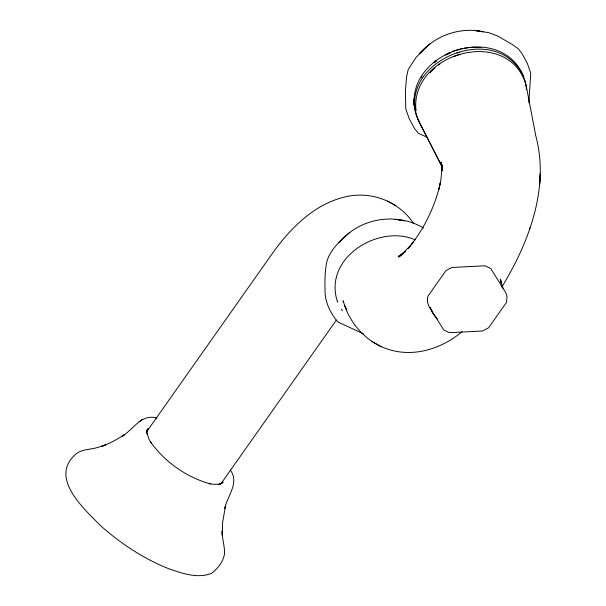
<?xml version="1.0" encoding="UTF-8"?>
<svg xmlns="http://www.w3.org/2000/svg" width="606" height="606" viewBox="0 0 606 606"><rect width="100%" height="100%" fill="white"/><g stroke="black" fill="none" stroke-linecap="round" stroke-linejoin="round"><path stroke-width="0.91" d="M528.871 102.861L530.72 73.205L527.356 63.425L521.842 53.252L518.16 48.715L512.593 44.692L497.806 36.049L488.86 32.701L475.627 30.58L483.33 31.853M500.904 282.835L501.048 281.032L501.109 282.191M440.039 184.391L440.479 182.512L438.835 189.481L440.933 179.634L442.069 167.097L442.069 170.839L441.373 162.203L442.047 166.567M439.176 188.042C433.267 210.055 422.806 230.969 408.133 248.46L413.572 241.839L411.868 243.877M501.836 287.017C528.833 242.718 549.786 187.981 535.795 135.85L525.91 84.287C507.813 25.816 410.171 52.714 415.951 110.383L416.299 110.08M529.599 228.886L529.924 227.856M421.102 77.629L422.124 76.136M146.349 431.328L148.296 428.571L147.084 430.374L147.47 429.109L146.985 434.025M146.417 432.078L272.609 253.126C291.039 227.401 315.764 202.601 347.973 196.306C372.584 191.337 399.437 202.101 413.315 223.114M220.523 484.368L336.383 320.074M221.773 483.444L223.16 482.194L218.827 484.406L219.963 484.149L213.267 484.33L209.206 483.641L210.115 483.853C186.474 477.225 165.006 462.06 150.652 442.153L151.152 442.933L149.061 439.312L146.849 432.873M420.072 53.426C434.441 36.133 458.287 27.406 480.429 31.201M339.746 242.006C346.534 233.764 357.025 226.447 367.781 222.811C374.659 220.349 381.931 219.152 389.226 219.031C390.196 218.501 410.065 221.213 395.165 219.319C405.119 219.94 414.89 222.758 423.442 227.97M410.073 246.066L398.884 257.035L405.558 251.195L398.93 256.376L402.998 253.861L398.134 256.505L401.414 255.179M157.015 418.17C141.486 413.178 133.471 429.548 122.162 436.275L124.7 434.457C116.246 440.024 107.194 445.016 97.324 447.523C89.938 449.826 81.166 449.008 75.159 454.705C49.2 478.323 84.332 509.04 100.755 525.872C120.753 543.567 143.402 558.505 168.218 568.526C181.853 573.253 197.435 578.972 211.638 573.306C217.743 568.557 223.478 561.565 224.531 553.573C224.781 545.93 221.993 538.605 222.144 530.962L222.296 535.424L222.614 522.349L225.644 505.237L224.864 508.298C227.386 495.587 239.802 482.732 230.227 469.938M430.124 72.675L435.063 67.796M430.275 43.693L426.427 46.851L416.027 57.434L408.217 69.478L406.588 76.644L405.452 90.256L405.762 108.762L409.133 118.541L414.648 128.707L418.329 133.244L427.245 137.38M349.813 232.431C339.966 240.923 328.02 251.346 326.134 265.375C324.861 273.73 324.839 282.214 325.036 290.645C324.922 302.182 330.482 313.332 337.875 321.983L363.63 333.921M423.897 49.298L419.314 53.745L426.427 46.851M343.443 238.037L338.86 242.476L345.973 235.582M402.596 253.793L405.558 251.195M434.229 62.819L436.328 61.206M438.555 65.107L439.948 64.031M462.022 331.762C442.789 347.889 416.11 357.01 391.287 350.2C369.539 344.526 352.048 326.922 344.784 305.871L346.852 309.848M139.115 421.678L142.44 419.299M434.002 62.107L436.161 60.592M445.039 54.873L449.864 52.571M446.016 54.957L450.872 52.654M456.697 53.055L459.25 52.192M453.212 56.706L460.015 54.411M453.137 51.162L462.583 48.419M464.34 48.207L467.862 47.791M469.62 47.579L473.135 47.162M474.006 47.207L480.937 47.563M399.755 219.887L404.437 220.932M415.375 239.825C377.864 223.561 322.513 258.823 337.625 302.061L337.527 301.743M371.872 341.451L381.235 346.73M387.545 201.018L391.249 203.139M392.211 203.661L395.93 205.79M437.35 318.93L433.085 313.9L430.199 308.03M341.329 309.242L342.367 310.651M522.539 73.955C498.147 22.922 409.974 50.548 414.163 105.224L414.163 98.687C413.542 106.845 415.421 115.178 419.64 122.215M523.304 76.174C495.42 16.938 388.234 64.978 420.746 125.048L442.236 167.044M417.86 119.443L441.948 166.43M431.934 311.098L432.351 311.984L430.237 307.393M442.206 166.142L440.759 162.15L442.1 166.976M343.413 301.796L343.057 300.781L345.132 306.886M522.478 73.765L525.288 81.992L526.175 87.203M502.98 288.267L500.306 279.063L501.132 282.426M524.531 79.772L524.819 81.507M526.326 88.075L526.356 89.855M427.533 299.243L427.495 302.197L428.866 306.159L443.797 330.035L449.523 332.694L482.474 331.02L488.633 327.725L506.586 302.265L506.964 296.289L505.601 292.319L490.671 268.443L484.936 265.784L451.985 267.466L448.864 268.988L445.88 270.73L427.866 296.266L427.533 299.243M540.355 173.619L539.507 185.095L540.355 173.619M105.459 444.978L101.46 446.387L105.459 444.978"/></g></svg>
